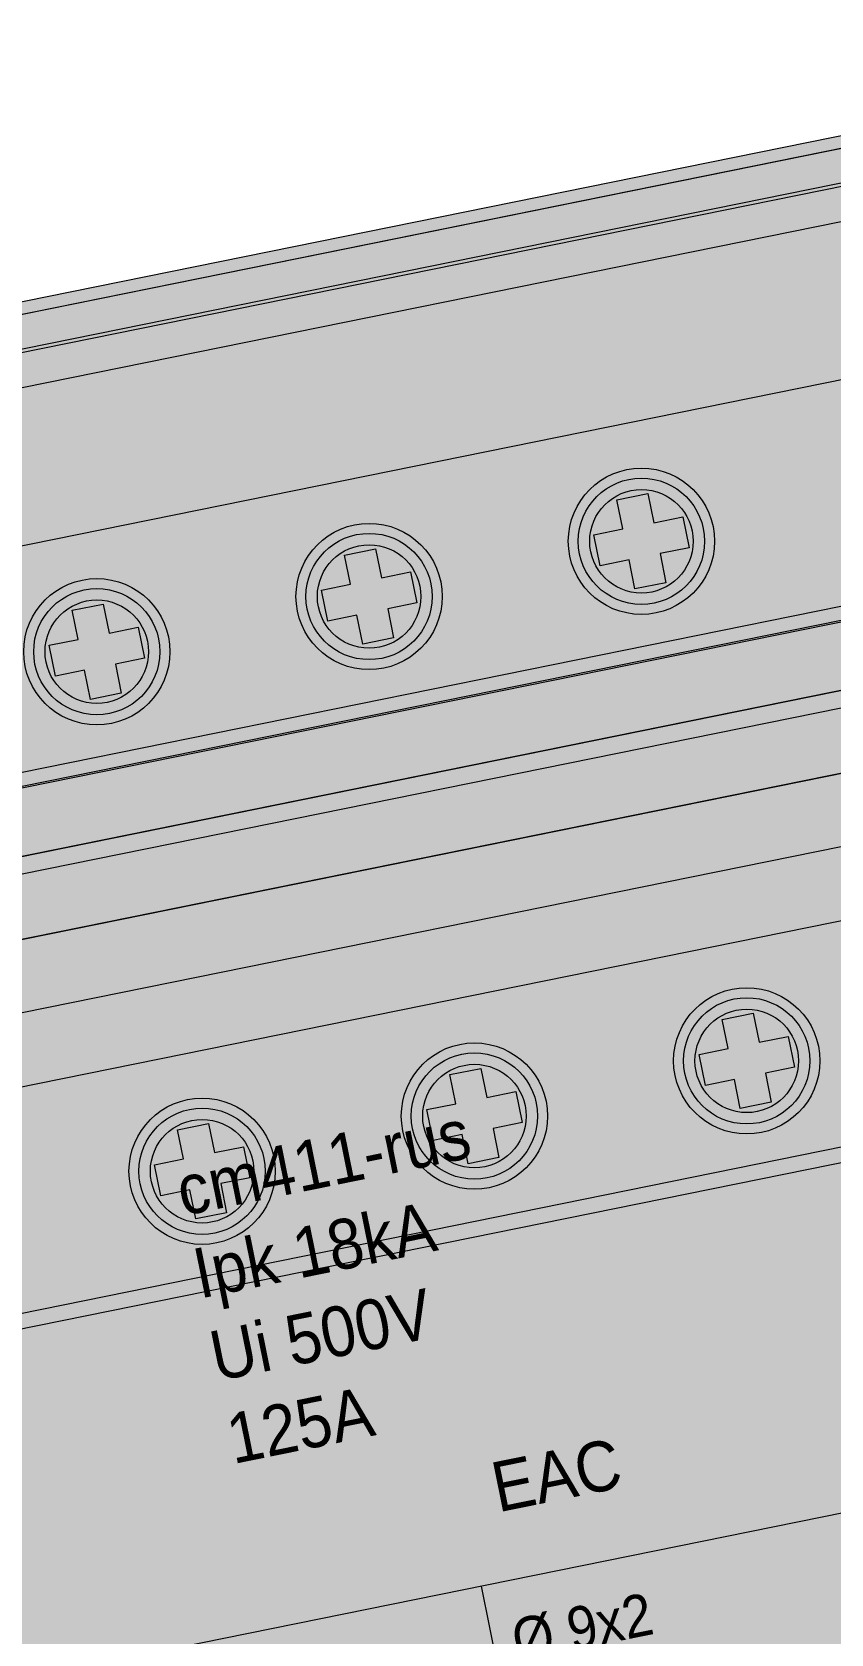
# Model space of a CAD drawing. Header units: millimetres. Extents: x -143 to 904, y -11 to 956.
# Drawn here: x -58.5 to -26.5, y 696.6 to 760.7 of the extents above; entities that cross this region are included whole.
import ezdxf

# ---------------------------------------------------------------- set-up
doc = ezdxf.new("R2010")
doc.units = ezdxf.units.MM
doc.layers.add('CP_DEVICES', color=7, linetype='Continuous')
for name, color, linetype, lineweight in [('EKF_DETAILS', 7, 'Continuous', 5), ('EKF_FILL', 7, 'Continuous', 5), ('EKF_LABELS', 7, 'Continuous', 5), ('EKF_OUTLINE', 7, 'Continuous', 13), ('EKF_TERMINALS', 7, 'Continuous', 5)]:
    doc.layers.add(name, color=color, linetype=linetype, lineweight=lineweight)
doc.styles.add('EKF_ARIAL', font='arial.ttf')

# ---------------------------------------------------------------- blocks, each defined once
blk = doc.blocks.new('EKF_CM_4x11')
at = {"layer": 'EKF_FILL', "true_color": 0xe3e8e5}
blk.add_hatch(color=254, dxfattribs=at).paths.add_polyline_path([(105.3, 88.1), (105.611, 88.059), (105.9, 87.939), (106.149, 87.749), (106.339, 87.5), (106.459, 87.211), (106.5, 86.9), (106.5, 1.2), (106.459, 0.889), (106.339, 0.6), (106.149, 0.351), (105.9, 0.161), (105.611, 0.041), (105.3, 0), (1.2, 0), (0.889, 0.041), (0.6, 0.161), (0.351, 0.351), (0.161, 0.6), (0.041, 0.889), (0, 1.2), (0, 86.9), (0.041, 87.211), (0.161, 87.5), (0.351, 87.749), (0.6, 87.939), (0.889, 88.059), (1.2, 88.1)])
at = {"layer": 'EKF_FILL', "true_color": 0x55564e}
blk.add_hatch(color=251, dxfattribs=at).paths.add_polyline_path([(103.3, 87.7), (103.481, 87.676), (103.65, 87.606), (103.795, 87.495), (103.906, 87.35), (103.976, 87.181), (104, 87), (104, 1.4), (103.976, 1.219), (103.906, 1.05), (103.795, 0.905), (103.65, 0.794), (103.481, 0.724), (103.3, 0.7), (3.2, 0.7), (3.019, 0.724), (2.85, 0.794), (2.705, 0.905), (2.594, 1.05), (2.524, 1.219), (2.5, 1.4), (2.5, 87), (2.524, 87.181), (2.594, 87.35), (2.705, 87.495), (2.85, 87.606), (3.019, 87.676), (3.2, 87.7)])
at = {"layer": 'EKF_FILL', "true_color": 0x797c6b}
blk.add_hatch(color=8, dxfattribs=at).paths.add_polyline_path([(3.5, 87.7), (103, 87.7), (103, 86.6), (3.5, 86.6)])
at = {"layer": 'EKF_FILL', "true_color": 0x8b8e81}
for points in [[(3.3, 86.9), (103.2, 86.9), (103.2, 85.7), (3.3, 85.7)], [(3.3, 67.3), (103.2, 67.3), (103.2, 66.1), (3.3, 66.1)]]:
    blk.add_hatch(color=252, dxfattribs=at).paths.add_polyline_path(points)
at = {"layer": 'EKF_FILL', "true_color": 0x66665a}
blk.add_hatch(color=251, dxfattribs=at).paths.add_polyline_path([(102.1, 86.5), (102.204, 86.486), (102.3, 86.446), (102.383, 86.383), (102.446, 86.3), (102.486, 86.204), (102.5, 86.1), (102.5, 2.3), (102.486, 2.196), (102.446, 2.1), (102.383, 2.017), (102.3, 1.954), (102.204, 1.914), (102.1, 1.9), (4.4, 1.9), (4.296, 1.914), (4.2, 1.954), (4.117, 2.017), (4.054, 2.1), (4.014, 2.196), (4, 2.3), (4, 86.1), (4.014, 86.204), (4.054, 86.3), (4.117, 86.383), (4.2, 86.446), (4.296, 86.486), (4.4, 86.5)])
at = {"layer": 'EKF_FILL', "true_color": 0x8b805d}
for points in [[(100, 80.442), (100.104, 80.428), (100.2, 80.388), (100.283, 80.324), (100.346, 80.242), (100.386, 80.145), (100.4, 80.041), (100.4, 73.242), (100.386, 73.138), (100.346, 73.041), (100.283, 72.959), (100.2, 72.895), (100.104, 72.855), (100, 72.841), (6.5, 72.841), (6.396, 72.855), (6.3, 72.895), (6.217, 72.959), (6.154, 73.041), (6.114, 73.138), (6.1, 73.242), (6.1, 80.041), (6.114, 80.145), (6.154, 80.242), (6.217, 80.324), (6.3, 80.388), (6.396, 80.428), (6.5, 80.442)], [(100, 63.481), (100.104, 63.467), (100.2, 63.427), (100.283, 63.363), (100.346, 63.281), (100.386, 63.184), (100.4, 63.081), (100.4, 56.281), (100.386, 56.177), (100.346, 56.081), (100.283, 55.998), (100.2, 55.934), (100.104, 55.894), (100, 55.881), (6.5, 55.881), (6.396, 55.894), (6.3, 55.934), (6.217, 55.998), (6.154, 56.081), (6.114, 56.177), (6.1, 56.281), (6.1, 63.081), (6.114, 63.184), (6.154, 63.281), (6.217, 63.363), (6.3, 63.427), (6.396, 63.467), (6.5, 63.481)]]:
    blk.add_hatch(color=45, dxfattribs=at).paths.add_polyline_path(points)
at = {"layer": 'EKF_FILL', "true_color": 0x625f4e}
for points in [[(64.48, 76.642), (64.46, 76.336), (64.4, 76.036), (64.302, 75.746), (64.166, 75.472), (63.996, 75.217), (63.795, 74.987), (63.565, 74.785), (63.31, 74.615), (63.035, 74.48), (62.746, 74.381), (62.445, 74.322), (62.14, 74.302), (61.835, 74.322), (61.534, 74.381), (61.245, 74.48), (60.97, 74.615), (60.715, 74.785), (60.485, 74.987), (60.284, 75.217), (60.114, 75.472), (59.978, 75.746), (59.88, 76.036), (59.82, 76.336), (59.8, 76.642), (59.82, 76.947), (59.88, 77.247), (59.978, 77.537), (60.114, 77.811), (60.284, 78.066), (60.485, 78.296), (60.715, 78.498), (60.97, 78.668), (61.245, 78.803), (61.534, 78.902), (61.835, 78.961), (62.14, 78.981), (62.445, 78.961), (62.746, 78.902), (63.035, 78.803), (63.31, 78.668), (63.565, 78.498), (63.795, 78.296), (63.996, 78.066), (64.166, 77.811), (64.302, 77.537), (64.4, 77.247), (64.46, 76.947)], [(73.37, 76.642), (73.35, 76.336), (73.29, 76.036), (73.192, 75.746), (73.056, 75.472), (72.886, 75.217), (72.685, 74.987), (72.455, 74.785), (72.2, 74.615), (71.925, 74.48), (71.636, 74.381), (71.335, 74.322), (71.03, 74.302), (70.725, 74.322), (70.424, 74.381), (70.135, 74.48), (69.86, 74.615), (69.605, 74.785), (69.375, 74.987), (69.174, 75.217), (69.004, 75.472), (68.868, 75.746), (68.77, 76.036), (68.71, 76.336), (68.69, 76.642), (68.71, 76.947), (68.77, 77.247), (68.868, 77.537), (69.004, 77.811), (69.174, 78.066), (69.375, 78.296), (69.605, 78.498), (69.86, 78.668), (70.135, 78.803), (70.424, 78.902), (70.725, 78.961), (71.03, 78.981), (71.335, 78.961), (71.636, 78.902), (71.925, 78.803), (72.2, 78.668), (72.455, 78.498), (72.685, 78.296), (72.886, 78.066), (73.056, 77.811), (73.192, 77.537), (73.29, 77.247), (73.35, 76.947)], [(82.26, 76.642), (82.24, 76.336), (82.18, 76.036), (82.082, 75.746), (81.946, 75.472), (81.776, 75.217), (81.575, 74.987), (81.345, 74.785), (81.09, 74.615), (80.815, 74.48), (80.526, 74.381), (80.225, 74.322), (79.92, 74.302), (79.615, 74.322), (79.314, 74.381), (79.025, 74.48), (78.75, 74.615), (78.495, 74.785), (78.265, 74.987), (78.064, 75.217), (77.894, 75.472), (77.758, 75.746), (77.66, 76.036), (77.6, 76.336), (77.58, 76.642), (77.6, 76.947), (77.66, 77.247), (77.758, 77.537), (77.894, 77.811), (78.064, 78.066), (78.265, 78.296), (78.495, 78.498), (78.75, 78.668), (79.025, 78.803), (79.314, 78.902), (79.615, 78.961), (79.92, 78.981), (80.225, 78.961), (80.526, 78.902), (80.815, 78.803), (81.09, 78.668), (81.345, 78.498), (81.575, 78.296), (81.776, 78.066), (81.946, 77.811), (82.082, 77.537), (82.18, 77.247), (82.24, 76.947)], [(64.48, 59.681), (64.46, 59.375), (64.4, 59.075), (64.302, 58.785), (64.166, 58.511), (63.996, 58.256), (63.795, 58.026), (63.565, 57.824), (63.31, 57.654), (63.035, 57.519), (62.746, 57.42), (62.445, 57.361), (62.14, 57.341), (61.835, 57.361), (61.534, 57.42), (61.245, 57.519), (60.97, 57.654), (60.715, 57.824), (60.485, 58.026), (60.284, 58.256), (60.114, 58.511), (59.978, 58.785), (59.88, 59.075), (59.82, 59.375), (59.8, 59.681), (59.82, 59.986), (59.88, 60.286), (59.978, 60.576), (60.114, 60.851), (60.284, 61.105), (60.485, 61.335), (60.715, 61.537), (60.97, 61.707), (61.245, 61.842), (61.534, 61.941), (61.835, 62.001), (62.14, 62.021), (62.445, 62.001), (62.746, 61.941), (63.035, 61.842), (63.31, 61.707), (63.565, 61.537), (63.795, 61.335), (63.996, 61.105), (64.166, 60.851), (64.302, 60.576), (64.4, 60.286), (64.46, 59.986)], [(73.37, 59.681), (73.35, 59.375), (73.29, 59.075), (73.192, 58.785), (73.056, 58.511), (72.886, 58.256), (72.685, 58.026), (72.455, 57.824), (72.2, 57.654), (71.925, 57.519), (71.636, 57.42), (71.335, 57.361), (71.03, 57.341), (70.725, 57.361), (70.424, 57.42), (70.135, 57.519), (69.86, 57.654), (69.605, 57.824), (69.375, 58.026), (69.174, 58.256), (69.004, 58.511), (68.868, 58.785), (68.77, 59.075), (68.71, 59.375), (68.69, 59.681), (68.71, 59.986), (68.77, 60.286), (68.868, 60.576), (69.004, 60.851), (69.174, 61.105), (69.375, 61.335), (69.605, 61.537), (69.86, 61.707), (70.135, 61.842), (70.424, 61.941), (70.725, 62.001), (71.03, 62.021), (71.335, 62.001), (71.636, 61.941), (71.925, 61.842), (72.2, 61.707), (72.455, 61.537), (72.685, 61.335), (72.886, 61.105), (73.056, 60.851), (73.192, 60.576), (73.29, 60.286), (73.35, 59.986)], [(82.26, 59.681), (82.24, 59.375), (82.18, 59.075), (82.082, 58.785), (81.946, 58.511), (81.776, 58.256), (81.575, 58.026), (81.345, 57.824), (81.09, 57.654), (80.815, 57.519), (80.526, 57.42), (80.225, 57.361), (79.92, 57.341), (79.615, 57.361), (79.314, 57.42), (79.025, 57.519), (78.75, 57.654), (78.495, 57.824), (78.265, 58.026), (78.064, 58.256), (77.894, 58.511), (77.758, 58.785), (77.66, 59.075), (77.6, 59.375), (77.58, 59.681), (77.6, 59.986), (77.66, 60.286), (77.758, 60.576), (77.894, 60.851), (78.064, 61.105), (78.265, 61.335), (78.495, 61.537), (78.75, 61.707), (79.025, 61.842), (79.314, 61.941), (79.615, 62.001), (79.92, 62.021), (80.225, 62.001), (80.526, 61.941), (80.815, 61.842), (81.09, 61.707), (81.345, 61.537), (81.575, 61.335), (81.776, 61.105), (81.946, 60.851), (82.082, 60.576), (82.18, 60.286), (82.24, 59.986)]]:
    blk.add_hatch(color=251, dxfattribs=at).paths.add_polyline_path(points)
at = {"layer": 'EKF_FILL', "true_color": 0x909087}
for points in [[(64.16, 76.642), (64.143, 76.378), (64.091, 76.119), (64.006, 75.868), (63.889, 75.632), (63.743, 75.412), (63.568, 75.213), (63.37, 75.039), (63.15, 74.892), (62.913, 74.775), (62.663, 74.69), (62.404, 74.639), (62.14, 74.621), (61.876, 74.639), (61.617, 74.69), (61.367, 74.775), (61.13, 74.892), (60.91, 75.039), (60.712, 75.213), (60.537, 75.412), (60.391, 75.632), (60.274, 75.868), (60.189, 76.119), (60.137, 76.378), (60.12, 76.642), (60.137, 76.905), (60.189, 77.164), (60.274, 77.415), (60.391, 77.651), (60.537, 77.871), (60.712, 78.07), (60.91, 78.244), (61.13, 78.391), (61.367, 78.508), (61.617, 78.593), (61.876, 78.644), (62.14, 78.662), (62.404, 78.644), (62.663, 78.593), (62.913, 78.508), (63.15, 78.391), (63.37, 78.244), (63.568, 78.07), (63.743, 77.871), (63.889, 77.651), (64.006, 77.415), (64.091, 77.164), (64.143, 76.905)], [(73.05, 76.642), (73.033, 76.378), (72.981, 76.119), (72.896, 75.868), (72.779, 75.632), (72.633, 75.412), (72.458, 75.213), (72.26, 75.039), (72.04, 74.892), (71.803, 74.775), (71.553, 74.69), (71.294, 74.639), (71.03, 74.621), (70.766, 74.639), (70.507, 74.69), (70.257, 74.775), (70.02, 74.892), (69.8, 75.039), (69.602, 75.213), (69.427, 75.412), (69.281, 75.632), (69.164, 75.868), (69.079, 76.119), (69.027, 76.378), (69.01, 76.642), (69.027, 76.905), (69.079, 77.164), (69.164, 77.415), (69.281, 77.651), (69.427, 77.871), (69.602, 78.07), (69.8, 78.244), (70.02, 78.391), (70.257, 78.508), (70.507, 78.593), (70.766, 78.644), (71.03, 78.662), (71.294, 78.644), (71.553, 78.593), (71.803, 78.508), (72.04, 78.391), (72.26, 78.244), (72.458, 78.07), (72.633, 77.871), (72.779, 77.651), (72.896, 77.415), (72.981, 77.164), (73.033, 76.905)], [(81.94, 76.642), (81.923, 76.378), (81.871, 76.119), (81.786, 75.868), (81.669, 75.632), (81.523, 75.412), (81.348, 75.213), (81.15, 75.039), (80.93, 74.892), (80.693, 74.775), (80.443, 74.69), (80.184, 74.639), (79.92, 74.621), (79.656, 74.639), (79.397, 74.69), (79.147, 74.775), (78.91, 74.892), (78.69, 75.039), (78.492, 75.213), (78.317, 75.412), (78.171, 75.632), (78.054, 75.868), (77.969, 76.119), (77.917, 76.378), (77.9, 76.642), (77.917, 76.905), (77.969, 77.164), (78.054, 77.415), (78.171, 77.651), (78.317, 77.871), (78.492, 78.07), (78.69, 78.244), (78.91, 78.391), (79.147, 78.508), (79.397, 78.593), (79.656, 78.644), (79.92, 78.662), (80.184, 78.644), (80.443, 78.593), (80.693, 78.508), (80.93, 78.391), (81.15, 78.244), (81.348, 78.07), (81.523, 77.871), (81.669, 77.651), (81.786, 77.415), (81.871, 77.164), (81.923, 76.905)], [(64.16, 59.681), (64.143, 59.417), (64.091, 59.158), (64.006, 58.908), (63.889, 58.671), (63.743, 58.451), (63.568, 58.252), (63.37, 58.078), (63.15, 57.931), (62.913, 57.814), (62.663, 57.729), (62.404, 57.678), (62.14, 57.661), (61.876, 57.678), (61.617, 57.729), (61.367, 57.814), (61.13, 57.931), (60.91, 58.078), (60.712, 58.252), (60.537, 58.451), (60.391, 58.671), (60.274, 58.908), (60.189, 59.158), (60.137, 59.417), (60.12, 59.681), (60.137, 59.944), (60.189, 60.203), (60.274, 60.454), (60.391, 60.691), (60.537, 60.91), (60.712, 61.109), (60.91, 61.283), (61.13, 61.43), (61.367, 61.547), (61.617, 61.632), (61.876, 61.683), (62.14, 61.701), (62.404, 61.683), (62.663, 61.632), (62.913, 61.547), (63.15, 61.43), (63.37, 61.283), (63.568, 61.109), (63.743, 60.91), (63.889, 60.691), (64.006, 60.454), (64.091, 60.203), (64.143, 59.944)], [(73.05, 59.681), (73.033, 59.417), (72.981, 59.158), (72.896, 58.908), (72.779, 58.671), (72.633, 58.451), (72.458, 58.252), (72.26, 58.078), (72.04, 57.931), (71.803, 57.814), (71.553, 57.729), (71.294, 57.678), (71.03, 57.661), (70.766, 57.678), (70.507, 57.729), (70.257, 57.814), (70.02, 57.931), (69.8, 58.078), (69.602, 58.252), (69.427, 58.451), (69.281, 58.671), (69.164, 58.908), (69.079, 59.158), (69.027, 59.417), (69.01, 59.681), (69.027, 59.944), (69.079, 60.203), (69.164, 60.454), (69.281, 60.691), (69.427, 60.91), (69.602, 61.109), (69.8, 61.283), (70.02, 61.43), (70.257, 61.547), (70.507, 61.632), (70.766, 61.683), (71.03, 61.701), (71.294, 61.683), (71.553, 61.632), (71.803, 61.547), (72.04, 61.43), (72.26, 61.283), (72.458, 61.109), (72.633, 60.91), (72.779, 60.691), (72.896, 60.454), (72.981, 60.203), (73.033, 59.944)], [(81.94, 59.681), (81.923, 59.417), (81.871, 59.158), (81.786, 58.908), (81.669, 58.671), (81.523, 58.451), (81.348, 58.252), (81.15, 58.078), (80.93, 57.931), (80.693, 57.814), (80.443, 57.729), (80.184, 57.678), (79.92, 57.661), (79.656, 57.678), (79.397, 57.729), (79.147, 57.814), (78.91, 57.931), (78.69, 58.078), (78.492, 58.252), (78.317, 58.451), (78.171, 58.671), (78.054, 58.908), (77.969, 59.158), (77.917, 59.417), (77.9, 59.681), (77.917, 59.944), (77.969, 60.203), (78.054, 60.454), (78.171, 60.691), (78.317, 60.91), (78.492, 61.109), (78.69, 61.283), (78.91, 61.43), (79.147, 61.547), (79.397, 61.632), (79.656, 61.683), (79.92, 61.701), (80.184, 61.683), (80.443, 61.632), (80.693, 61.547), (80.93, 61.43), (81.15, 61.283), (81.348, 61.109), (81.523, 60.91), (81.669, 60.691), (81.786, 60.454), (81.871, 60.203), (81.923, 59.944)]]:
    blk.add_hatch(color=252, dxfattribs=at).paths.add_polyline_path(points)
at = {"layer": 'EKF_FILL', "true_color": 0x797d75}
for points in [[(63.796, 76.642), (63.782, 76.425), (63.74, 76.213), (63.67, 76.008), (63.574, 75.813), (63.454, 75.633), (63.311, 75.47), (63.148, 75.327), (62.968, 75.207), (62.774, 75.111), (62.569, 75.042), (62.356, 74.999), (62.14, 74.985), (61.924, 74.999), (61.711, 75.042), (61.506, 75.111), (61.312, 75.207), (61.132, 75.327), (60.969, 75.47), (60.826, 75.633), (60.706, 75.813), (60.61, 76.008), (60.54, 76.213), (60.498, 76.425), (60.484, 76.642), (60.498, 76.858), (60.54, 77.07), (60.61, 77.275), (60.706, 77.47), (60.826, 77.65), (60.969, 77.813), (61.132, 77.956), (61.312, 78.076), (61.506, 78.172), (61.711, 78.241), (61.924, 78.284), (62.14, 78.298), (62.356, 78.284), (62.569, 78.241), (62.774, 78.172), (62.968, 78.076), (63.148, 77.956), (63.311, 77.813), (63.454, 77.65), (63.574, 77.47), (63.67, 77.275), (63.74, 77.07), (63.782, 76.858)], [(72.686, 76.642), (72.672, 76.425), (72.63, 76.213), (72.56, 76.008), (72.464, 75.813), (72.344, 75.633), (72.201, 75.47), (72.038, 75.327), (71.858, 75.207), (71.664, 75.111), (71.459, 75.042), (71.246, 74.999), (71.03, 74.985), (70.814, 74.999), (70.601, 75.042), (70.396, 75.111), (70.202, 75.207), (70.022, 75.327), (69.859, 75.47), (69.716, 75.633), (69.596, 75.813), (69.5, 76.008), (69.43, 76.213), (69.388, 76.425), (69.374, 76.642), (69.388, 76.858), (69.43, 77.07), (69.5, 77.275), (69.596, 77.47), (69.716, 77.65), (69.859, 77.813), (70.022, 77.956), (70.202, 78.076), (70.396, 78.172), (70.601, 78.241), (70.814, 78.284), (71.03, 78.298), (71.246, 78.284), (71.459, 78.241), (71.664, 78.172), (71.858, 78.076), (72.038, 77.956), (72.201, 77.813), (72.344, 77.65), (72.464, 77.47), (72.56, 77.275), (72.63, 77.07), (72.672, 76.858)], [(81.576, 76.642), (81.562, 76.425), (81.52, 76.213), (81.45, 76.008), (81.354, 75.813), (81.234, 75.633), (81.091, 75.47), (80.928, 75.327), (80.748, 75.207), (80.554, 75.111), (80.349, 75.042), (80.136, 74.999), (79.92, 74.985), (79.704, 74.999), (79.491, 75.042), (79.286, 75.111), (79.092, 75.207), (78.912, 75.327), (78.749, 75.47), (78.606, 75.633), (78.486, 75.813), (78.39, 76.008), (78.32, 76.213), (78.278, 76.425), (78.264, 76.642), (78.278, 76.858), (78.32, 77.07), (78.39, 77.275), (78.486, 77.47), (78.606, 77.65), (78.749, 77.813), (78.912, 77.956), (79.092, 78.076), (79.286, 78.172), (79.491, 78.241), (79.704, 78.284), (79.92, 78.298), (80.136, 78.284), (80.349, 78.241), (80.554, 78.172), (80.748, 78.076), (80.928, 77.956), (81.091, 77.813), (81.234, 77.65), (81.354, 77.47), (81.45, 77.275), (81.52, 77.07), (81.562, 76.858)], [(63.796, 59.681), (63.782, 59.464), (63.74, 59.252), (63.67, 59.047), (63.574, 58.852), (63.454, 58.672), (63.311, 58.509), (63.148, 58.366), (62.968, 58.246), (62.774, 58.15), (62.569, 58.081), (62.356, 58.038), (62.14, 58.024), (61.924, 58.038), (61.711, 58.081), (61.506, 58.15), (61.312, 58.246), (61.132, 58.366), (60.969, 58.509), (60.826, 58.672), (60.706, 58.852), (60.61, 59.047), (60.54, 59.252), (60.498, 59.464), (60.484, 59.681), (60.498, 59.897), (60.54, 60.109), (60.61, 60.314), (60.706, 60.509), (60.826, 60.689), (60.969, 60.852), (61.132, 60.995), (61.312, 61.115), (61.506, 61.211), (61.711, 61.281), (61.924, 61.323), (62.14, 61.337), (62.356, 61.323), (62.569, 61.281), (62.774, 61.211), (62.968, 61.115), (63.148, 60.995), (63.311, 60.852), (63.454, 60.689), (63.574, 60.509), (63.67, 60.314), (63.74, 60.109), (63.782, 59.897)], [(72.686, 59.681), (72.672, 59.464), (72.63, 59.252), (72.56, 59.047), (72.464, 58.852), (72.344, 58.672), (72.201, 58.509), (72.038, 58.366), (71.858, 58.246), (71.664, 58.15), (71.459, 58.081), (71.246, 58.038), (71.03, 58.024), (70.814, 58.038), (70.601, 58.081), (70.396, 58.15), (70.202, 58.246), (70.022, 58.366), (69.859, 58.509), (69.716, 58.672), (69.596, 58.852), (69.5, 59.047), (69.43, 59.252), (69.388, 59.464), (69.374, 59.681), (69.388, 59.897), (69.43, 60.109), (69.5, 60.314), (69.596, 60.509), (69.716, 60.689), (69.859, 60.852), (70.022, 60.995), (70.202, 61.115), (70.396, 61.211), (70.601, 61.281), (70.814, 61.323), (71.03, 61.337), (71.246, 61.323), (71.459, 61.281), (71.664, 61.211), (71.858, 61.115), (72.038, 60.995), (72.201, 60.852), (72.344, 60.689), (72.464, 60.509), (72.56, 60.314), (72.63, 60.109), (72.672, 59.897)], [(81.576, 59.681), (81.562, 59.464), (81.52, 59.252), (81.45, 59.047), (81.354, 58.852), (81.234, 58.672), (81.091, 58.509), (80.928, 58.366), (80.748, 58.246), (80.554, 58.15), (80.349, 58.081), (80.136, 58.038), (79.92, 58.024), (79.704, 58.038), (79.491, 58.081), (79.286, 58.15), (79.092, 58.246), (78.912, 58.366), (78.749, 58.509), (78.606, 58.672), (78.486, 58.852), (78.39, 59.047), (78.32, 59.252), (78.278, 59.464), (78.264, 59.681), (78.278, 59.897), (78.32, 60.109), (78.39, 60.314), (78.486, 60.509), (78.606, 60.689), (78.749, 60.852), (78.912, 60.995), (79.092, 61.115), (79.286, 61.211), (79.491, 61.281), (79.704, 61.323), (79.92, 61.337), (80.136, 61.323), (80.349, 61.281), (80.554, 61.211), (80.748, 61.115), (80.928, 60.995), (81.091, 60.852), (81.234, 60.689), (81.354, 60.509), (81.45, 60.314), (81.52, 60.109), (81.562, 59.897)]]:
    blk.add_hatch(color=8, dxfattribs=at).paths.add_polyline_path(points)
at = {"layer": 'EKF_FILL', "true_color": 0x40473f}
for points in [[(61.635, 78.096), (62.645, 78.096), (62.645, 77.147), (63.594, 77.147), (63.594, 76.136), (62.645, 76.136), (62.645, 75.187), (61.635, 75.187), (61.635, 76.136), (60.686, 76.136), (60.686, 77.147), (61.635, 77.147)], [(70.525, 78.096), (71.535, 78.096), (71.535, 77.147), (72.484, 77.147), (72.484, 76.136), (71.535, 76.136), (71.535, 75.187), (70.525, 75.187), (70.525, 76.136), (69.576, 76.136), (69.576, 77.147), (70.525, 77.147)], [(79.415, 78.096), (80.425, 78.096), (80.425, 77.147), (81.374, 77.147), (81.374, 76.136), (80.425, 76.136), (80.425, 75.187), (79.415, 75.187), (79.415, 76.136), (78.466, 76.136), (78.466, 77.147), (79.415, 77.147)], [(61.635, 61.135), (62.645, 61.135), (62.645, 60.186), (63.594, 60.186), (63.594, 59.176), (62.645, 59.176), (62.645, 58.226), (61.635, 58.226), (61.635, 59.176), (60.686, 59.176), (60.686, 60.186), (61.635, 60.186)], [(70.525, 61.135), (71.535, 61.135), (71.535, 60.186), (72.484, 60.186), (72.484, 59.176), (71.535, 59.176), (71.535, 58.226), (70.525, 58.226), (70.525, 59.176), (69.576, 59.176), (69.576, 60.186), (70.525, 60.186)], [(79.415, 61.135), (80.425, 61.135), (80.425, 60.186), (81.374, 60.186), (81.374, 59.176), (80.425, 59.176), (80.425, 58.226), (79.415, 58.226), (79.415, 59.176), (78.466, 59.176), (78.466, 60.186), (79.415, 60.186)]]:
    blk.add_hatch(color=69, dxfattribs=at).paths.add_polyline_path(points)
at = {"layer": 'EKF_FILL', "true_color": 0x383e35}
blk.add_hatch(color=250, dxfattribs=at).paths.add_polyline_path([(3.1, 72.7), (103.4, 72.7), (103.4, 71.2), (3.1, 71.2)])
at = {"layer": 'EKF_FILL', "true_color": 0x343930}
blk.add_hatch(color=250, dxfattribs=at).paths.add_polyline_path([(1, 70.7), (105.5, 70.7), (105.5, 68.1), (1, 68.1)])
at = {"layer": 'EKF_FILL', "true_color": 0x454a40}
blk.add_hatch(color=69, dxfattribs=at).paths.add_polyline_path([(22.45, 61.2), (84.05, 61.2), (84.05, 31.7), (22.45, 31.7)])
at = {"layer": 'EKF_FILL', "true_color": 0xf1f2e8}
blk.add_hatch(color=7, dxfattribs=at).paths.add_polyline_path([(79.25, 60.2), (76.25, 54.2), (78.45, 55.1), (76.45, 49.2), (81.75, 56.7), (79.05, 55.8), (80.75, 60.2)])
at = {"layer": 'EKF_DETAILS', "color": 253, "lineweight": 5, "true_color": 0xacafa4}
for p, q in [((4, 85.4), (102.5, 85.4)), ((4, 65.8), (102.5, 65.8))]:
    blk.add_line(p, q, dxfattribs=at)
at = {"layer": 'EKF_DETAILS', "color": 252, "lineweight": 5, "true_color": 0x9a9d8e}
blk.add_line((4, 72.9), (102.5, 72.9), dxfattribs=at)
at = {"layer": 'EKF_DETAILS', "color": 252, "lineweight": 5, "true_color": 0x8b9083}
blk.add_line((3, 70.15), (103.5, 70.15), dxfattribs=at)
at = {"layer": 'EKF_DETAILS', "color": 254, "lineweight": 5, "true_color": 0xe7eae0}
blk.add_line((68.25, 44.9), (68.25, 33.7), dxfattribs=at)
at = {"layer": 'EKF_DETAILS', "color": 250, "lineweight": 5, "true_color": 0x282d29}
blk.add_lwpolyline([(3.2, 87.7), (103.3, 87.7), (103.481, 87.676), (103.65, 87.606), (103.795, 87.495), (103.906, 87.35), (103.976, 87.181), (104, 87), (104, 1.4), (103.976, 1.219), (103.906, 1.05), (103.795, 0.905), (103.65, 0.794), (103.481, 0.724), (103.3, 0.7), (3.2, 0.7)], dxfattribs=at)
at = {"layer": 'EKF_DETAILS', "color": 250, "lineweight": 5, "true_color": 0x30372f}
for points in [[(3.3, 87.7), (103.2, 87.7), (103.368, 87.678), (103.525, 87.613), (103.66, 87.51), (103.763, 87.375), (103.828, 87.218), (103.85, 87.05), (103.85, 71.35), (103.828, 71.182), (103.763, 71.025), (103.66, 70.89), (103.525, 70.787), (103.368, 70.722), (103.2, 70.7), (3.3, 70.7)], [(3.3, 68.1), (103.2, 68.1), (103.368, 68.078), (103.525, 68.013), (103.66, 67.91), (103.763, 67.775), (103.828, 67.618), (103.85, 67.45), (103.85, 24.15), (103.828, 23.982), (103.763, 23.825), (103.66, 23.69), (103.525, 23.587), (103.368, 23.522), (103.2, 23.5), (3.3, 23.5)]]:
    blk.add_lwpolyline(points, dxfattribs=at)
at = {"layer": 'EKF_DETAILS', "color": 250, "lineweight": 5, "true_color": 0x373e31}
blk.add_lwpolyline([(3.5, 87.7), (103, 87.7), (103, 86.6), (3.5, 86.6)], close=True, dxfattribs=at)
at = {"layer": 'EKF_DETAILS', "color": 252, "lineweight": 5, "true_color": 0x8e9188}
blk.add_lwpolyline([(4.4, 86.5), (102.1, 86.5), (102.204, 86.486), (102.3, 86.446), (102.383, 86.383), (102.446, 86.3), (102.486, 86.204), (102.5, 86.1), (102.5, 2.3), (102.486, 2.196), (102.446, 2.1), (102.383, 2.017), (102.3, 1.954), (102.204, 1.914), (102.1, 1.9), (4.4, 1.9)], dxfattribs=at)
at = {"layer": 'EKF_DETAILS', "color": 250, "lineweight": 5, "true_color": 0x292f28}
blk.add_lwpolyline([(1, 70.7), (105.5, 70.7), (105.5, 68.1), (1, 68.1)], close=True, dxfattribs=at)
at = {"layer": 'EKF_DETAILS', "color": 254, "lineweight": 5, "true_color": 0xe7eae0}
blk.add_lwpolyline([(23.25, 44.9), (83.25, 44.9), (83.25, 33.7), (23.25, 33.7)], close=True, dxfattribs=at)
at = {"layer": 'EKF_OUTLINE', "color": 250, "lineweight": 13, "true_color": 0x303733}
blk.add_lwpolyline([(1.2, 88.1), (105.3, 88.1), (105.611, 88.059), (105.9, 87.939), (106.149, 87.749), (106.339, 87.5), (106.459, 87.211), (106.5, 86.9), (106.5, 1.2), (106.459, 0.889), (106.339, 0.6), (106.149, 0.351), (105.9, 0.161), (105.611, 0.041), (105.3, 0), (1.2, 0)], dxfattribs=at)
at = {"layer": 'EKF_TERMINALS', "color": 33, "lineweight": 5, "true_color": 0xb1a078}
for p, q in [((6.6, 73.341), (99.9, 73.341)), ((6.6, 56.381), (99.9, 56.381))]:
    blk.add_line(p, q, dxfattribs=at)
at = {"layer": 'EKF_TERMINALS', "color": 59, "lineweight": 5, "true_color": 0x4b4e3f}
for points in [[(6.5, 80.442), (100, 80.442), (100.104, 80.428), (100.2, 80.388), (100.283, 80.324), (100.346, 80.242), (100.386, 80.145), (100.4, 80.041), (100.4, 73.242), (100.386, 73.138), (100.346, 73.041), (100.283, 72.959), (100.2, 72.895), (100.104, 72.855), (100, 72.841), (6.5, 72.841)], [(6.5, 63.481), (100, 63.481), (100.104, 63.467), (100.2, 63.427), (100.283, 63.363), (100.346, 63.281), (100.386, 63.184), (100.4, 63.081), (100.4, 56.281), (100.386, 56.177), (100.346, 56.081), (100.283, 55.998), (100.2, 55.934), (100.104, 55.894), (100, 55.881), (6.5, 55.881)]]:
    blk.add_lwpolyline(points, dxfattribs=at)
at = {"layer": 'EKF_TERMINALS', "color": 250, "lineweight": 5, "true_color": 0x333a33}
for points in [[(61.635, 78.096), (62.645, 78.096), (62.645, 77.147), (63.594, 77.147), (63.594, 76.136), (62.645, 76.136), (62.645, 75.187), (61.635, 75.187), (61.635, 76.136), (60.686, 76.136), (60.686, 77.147), (61.635, 77.147)], [(70.525, 78.096), (71.535, 78.096), (71.535, 77.147), (72.484, 77.147), (72.484, 76.136), (71.535, 76.136), (71.535, 75.187), (70.525, 75.187), (70.525, 76.136), (69.576, 76.136), (69.576, 77.147), (70.525, 77.147)], [(79.415, 78.096), (80.425, 78.096), (80.425, 77.147), (81.374, 77.147), (81.374, 76.136), (80.425, 76.136), (80.425, 75.187), (79.415, 75.187), (79.415, 76.136), (78.466, 76.136), (78.466, 77.147), (79.415, 77.147)], [(61.635, 61.135), (62.645, 61.135), (62.645, 60.186), (63.594, 60.186), (63.594, 59.176), (62.645, 59.176), (62.645, 58.226), (61.635, 58.226), (61.635, 59.176), (60.686, 59.176), (60.686, 60.186), (61.635, 60.186)], [(70.525, 61.135), (71.535, 61.135), (71.535, 60.186), (72.484, 60.186), (72.484, 59.176), (71.535, 59.176), (71.535, 58.226), (70.525, 58.226), (70.525, 59.176), (69.576, 59.176), (69.576, 60.186), (70.525, 60.186)], [(79.415, 61.135), (80.425, 61.135), (80.425, 60.186), (81.374, 60.186), (81.374, 59.176), (80.425, 59.176), (80.425, 58.226), (79.415, 58.226), (79.415, 59.176), (78.466, 59.176), (78.466, 60.186), (79.415, 60.186)]]:
    blk.add_lwpolyline(points, close=True, dxfattribs=at)
at = {"layer": 'EKF_TERMINALS', "color": 250, "lineweight": 5, "true_color": 0x383a35}
for centre, radius in [((62.14, 76.642), 2.34), ((71.03, 76.642), 2.34), ((79.92, 76.642), 2.34), ((62.14, 76.642), 2.02), ((71.03, 76.642), 2.02), ((79.92, 76.642), 2.02), ((62.14, 76.642), 1.656), ((71.03, 76.642), 1.656), ((79.92, 76.642), 1.656), ((62.14, 59.681), 2.34), ((71.03, 59.681), 2.34), ((79.92, 59.681), 2.34), ((62.14, 59.681), 2.02), ((71.03, 59.681), 2.02), ((79.92, 59.681), 2.02), ((62.14, 59.681), 1.656), ((71.03, 59.681), 1.656), ((79.92, 59.681), 1.656)]:
    blk.add_circle(centre, radius, dxfattribs=at)
at = {"layer": 'EKF_LABELS', "color": 7, "true_color": 0xf5f5ef, "style": 'EKF_ARIAL', "width": 0.9}
for s, height, p in [('cm411-rus', 1.6, (61.25, 58.4)), ('Ipk 18kA', 1.6, (61.25, 55.7)), ('Ui 500V', 1.6, (61.25, 53)), ('125A', 1.6, (61.25, 50.3)), ('EAC', 1.6, (69.25, 47.1)), ('Ø 9x2', 1.35, (68.9, 42.3))]:
    blk.add_text(s, height=height, dxfattribs=at).set_placement(p)
blk = doc.blocks.new('CP_LAYOUT_263958312')
at = {"layer": 'CP_DEVICES'}
blk.add_blockref('EKF_CM_4x11', (0, 495.15), dxfattribs=at)

msp = doc.modelspace()

# ---------------------------------------------------------------- block references
at = {"layer": 'CP_DEVICES', "xscale": 1.25, "yscale": 1.25, "rotation": 11.45915590261646}
msp.add_blockref('CP_LAYOUT_263958312', (10, 20), dxfattribs=at)

doc.saveas('drawing.dxf')
